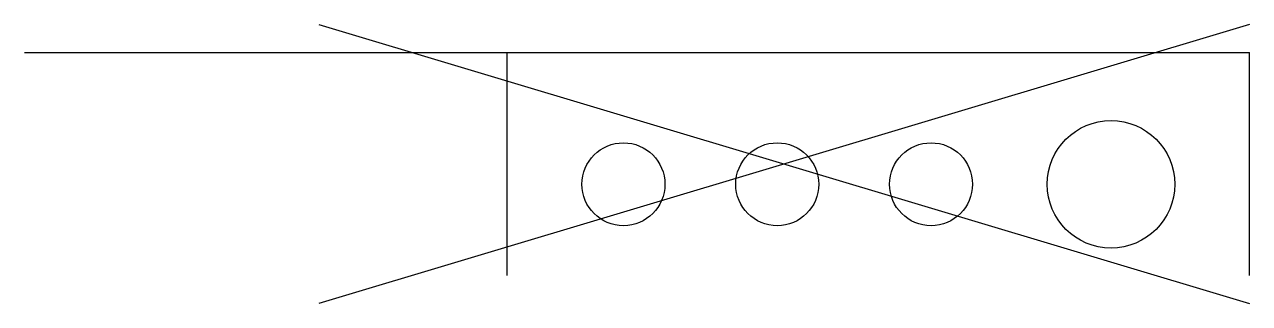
# Model space of a CAD drawing. Header units: metres. Extents: x 0 to 9.6, y -1.97 to 0.22.
import ezdxf

# ---------------------------------------------------------------- set-up
doc = ezdxf.new("R2010")
doc.units = ezdxf.units.M

msp = doc.modelspace()

# ---------------------------------------------------------------- linework, layer by layer
for p, q in [((9.6032, 0.2188), (2.3068, -1.9688)), ((2.3068, 0.2188), (9.6032, -1.9688)), ((0, 0), (9.6032, 0)), ((3.7846, -1.75), (3.7846, 0)), ((9.6032, -1.75), (9.6032, 0))]:
    msp.add_line(p, q)
for centre, radius in [((8.5175, -1.0337), 0.5), ((4.6954, -1.0337), 0.325), ((5.901, -1.0337), 0.325), ((7.1067, -1.0337), 0.325)]:
    msp.add_circle(centre, radius)

doc.saveas('drawing.dxf')
